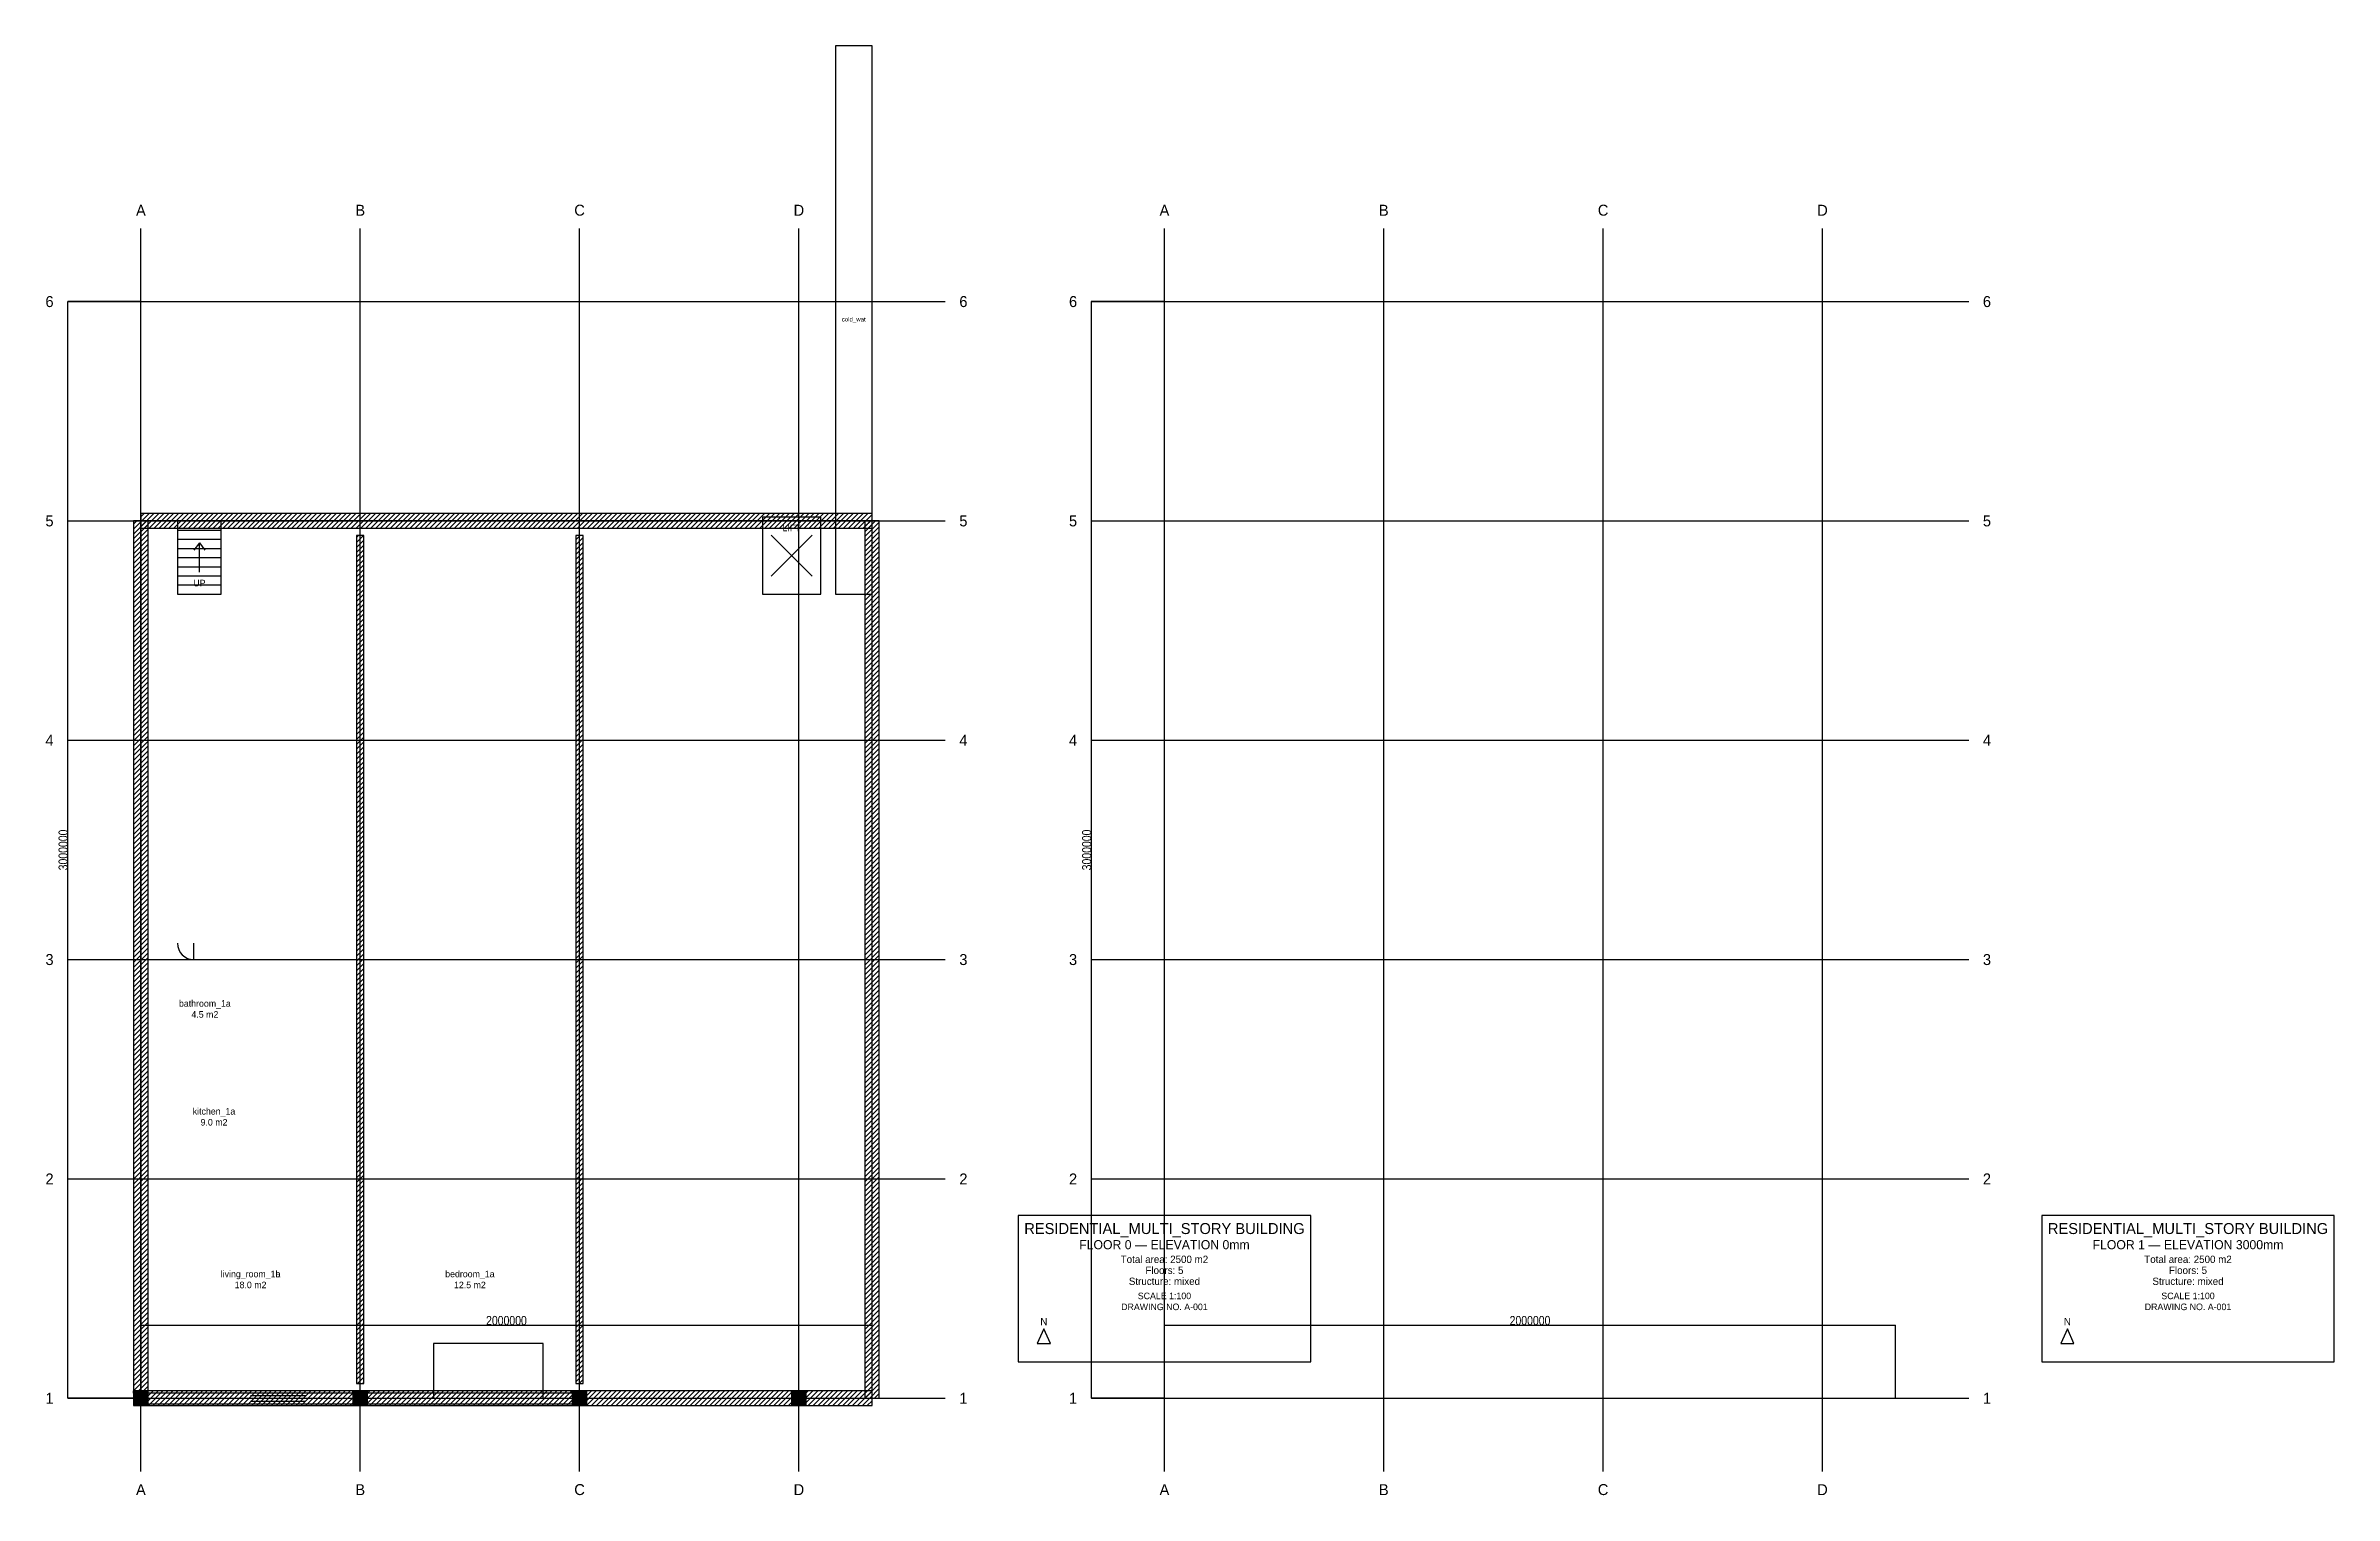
# Model space of a CAD drawing. Header units: millimetres. Extents: x -2602 to 60000, y -2652 to 37000.
import ezdxf

# ---------------------------------------------------------------- set-up
doc = ezdxf.new("R2010")
doc.units = ezdxf.units.MM
for name, color, linetype in [('BALCONIES', 3, 'Continuous'), ('BEAMS', 5, 'Continuous'), ('COLUMNS', 1, 'Continuous'), ('DIMS', 7, 'Continuous'), ('ELEVATOR', 6, 'Continuous'), ('GRID', 8, 'Continuous'), ('HATCH_COLS', 254, 'Continuous'), ('HATCH_WALLS', 8, 'Continuous'), ('MEP', 2, 'Continuous'), ('OPENINGS', 4, 'Continuous'), ('ROOMS', 7, 'Continuous'), ('SLABS', 3, 'Continuous'), ('STAIRS', 6, 'Continuous'), ('TITLE_BLOCK', 7, 'Continuous'), ('WALLS', 1, 'Continuous')]:
    doc.layers.add(name, color=color, linetype=linetype)
doc.styles.add('OpenSansCondensed-Light', font='OpenSansCondensed-Light.ttf')
doc.dimstyles.new('EZDXF', dxfattribs={"dimtxt": 0.25, "dimasz": 0.175, "dimexe": 0.375, "dimexo": 0.125, "dimgap": 0.1, "dimtad": 1, "dimlfac": 100, "dimzin": 12, "dimdsep": 46, "dimtxsty": 'OpenSansCondensed-Light', "dimblk": 'ARCHTICK', "dimcen": 2.5, "dimazin": 3, "dimtfac": 0.5, "dimtmove": 2, "dimatfit": 3})

# ---------------------------------------------------------------- blocks, each defined once
blk = doc.blocks.new('_ARCHTICK')
at = {"color": 0, "linetype": 'BYBLOCK', "const_width": 0.15}
blk.add_lwpolyline([(-0.5, -0.5), (0.5, 0.5)], dxfattribs=at)

msp = doc.modelspace()

# ---------------------------------------------------------------- hatches: boundary and pattern name
at = {"layer": 'HATCH_COLS'}
h = msp.add_hatch(dxfattribs=at)
h.set_pattern_fill('SOLID')
h.paths.add_polyline_path([(-200, -200), (200, -200), (200, 200), (-200, 200)])
h = msp.add_hatch(dxfattribs=at)
h.set_pattern_fill('SOLID')
h.paths.add_polyline_path([(5800, -200), (6200, -200), (6200, 200), (5800, 200)])
h = msp.add_hatch(dxfattribs=at)
h.set_pattern_fill('SOLID')
h.paths.add_polyline_path([(11800, -200), (12200, -200), (12200, 200), (11800, 200)])
h = msp.add_hatch(dxfattribs=at)
h.set_pattern_fill('SOLID')
h.paths.add_polyline_path([(17800, -200), (18200, -200), (18200, 200), (17800, 200)])
at = {"layer": 'HATCH_WALLS'}
h = msp.add_hatch(dxfattribs=at)
h.set_pattern_fill('ANSI31', scale=30)
h.paths.add_polyline_path([(-200, 24000), (-200, 0), (200, 0), (200, 24000)])
h = msp.add_hatch(dxfattribs=at)
h.set_pattern_fill('ANSI31', scale=30)
h.paths.add_polyline_path([(20000, 24200), (0, 24200), (0, 23800), (20000, 23800)])
h = msp.add_hatch(dxfattribs=at)
h.set_pattern_fill('ANSI31', scale=30)
h.paths.add_polyline_path([(20200, 0), (20200, 24000), (19800, 24000), (19800, 0)])
h = msp.add_hatch(dxfattribs=at)
h.set_pattern_fill('ANSI31', scale=30)
h.paths.add_polyline_path([(6100, 400), (6100, 23600), (5900, 23600), (5900, 400)])
h = msp.add_hatch(dxfattribs=at)
h.set_pattern_fill('ANSI31', scale=30)
h.paths.add_polyline_path([(12100, 400), (12100, 23600), (11900, 23600), (11900, 400)])
h = msp.add_hatch(dxfattribs=at)
h.set_pattern_fill('ANSI31', scale=30)
h.paths.add_polyline_path([(0, -200), (20000, -200), (20000, 200), (0, 200)])

# ---------------------------------------------------------------- linework, layer by layer
at = {"layer": 'BALCONIES'}
msp.add_lwpolyline([(8000, 0), (11000, 0), (11000, 1500), (8000, 1500)], close=True, dxfattribs=at)
at = {"layer": 'BEAMS'}
for p, q in [((0, 150), (6000, 150)), ((6000, 150), (12000, 150)), ((0, -150), (6000, -150)), ((6000, -150), (12000, -150))]:
    msp.add_line(p, q, dxfattribs=at)
at = {"layer": 'COLUMNS'}
for points in [[(-200, -200), (200, -200), (200, 200), (-200, 200)], [(5800, -200), (6200, -200), (6200, 200), (5800, 200)], [(11800, -200), (12200, -200), (12200, 200), (11800, 200)], [(17800, -200), (18200, -200), (18200, 200), (17800, 200)]]:
    msp.add_lwpolyline(points, close=True, dxfattribs=at)
at = {"layer": 'ELEVATOR'}
for p, q in [((17240, 22490), (18360, 23610)), ((18360, 22490), (17240, 23610))]:
    msp.add_line(p, q, dxfattribs=at)
msp.add_lwpolyline([(17000, 22000), (18600, 22000), (18600, 24100), (17000, 24100)], close=True, dxfattribs=at)
at = {"layer": 'GRID'}
for p, q in [((0, -2000), (0, 32000)), ((6000, -2000), (6000, 32000)), ((12000, -2000), (12000, 32000)), ((18000, -2000), (18000, 32000)), ((28000, -2000), (28000, 32000)), ((34000, -2000), (34000, 32000)), ((40000, -2000), (40000, 32000)), ((46000, -2000), (46000, 32000)), ((-2000, 30000), (22000, 30000)), ((26000, 30000), (50000, 30000)), ((-2000, 24000), (22000, 24000)), ((26000, 24000), (50000, 24000)), ((-2000, 18000), (22000, 18000)), ((26000, 18000), (50000, 18000)), ((-2000, 12000), (22000, 12000)), ((26000, 12000), (50000, 12000)), ((-2000, 6000), (22000, 6000)), ((26000, 6000), (50000, 6000)), ((-2000, 0), (22000, 0)), ((26000, 0), (50000, 0))]:
    msp.add_line(p, q, dxfattribs=at)
at = {"layer": 'MEP'}
msp.add_lwpolyline([(19000, 22000), (20000, 22000), (20000, 37000), (19000, 37000)], close=True, dxfattribs=at)
at = {"layer": 'OPENINGS'}
for p, q in [((1450, 12000), (1450, 12450)), ((3000, 80), (4500, 80)), ((3000, 0), (4500, 0)), ((3000, -80), (4500, -80))]:
    msp.add_line(p, q, dxfattribs=at)
msp.add_arc((1450, 12450), 450, 180, 270, dxfattribs=at)
at = {"layer": 'SLABS'}
msp.add_lwpolyline([(0, 0), (20000, 0), (20000, 24000), (0, 24000)], close=True, dxfattribs=at)
msp.add_lwpolyline([(0, 0), (20000, 0), (20000, 24000), (0, 24000)], close=True, dxfattribs=at)
at = {"layer": 'STAIRS'}
for p, q in [((1000, 23750), (2200, 23750)), ((1000, 23500), (2200, 23500)), ((1000, 23250), (2200, 23250)), ((1600, 23400), (1450, 23200)), ((1600, 22600), (1600, 23400)), ((1600, 23400), (1750, 23200)), ((1000, 23000), (2200, 23000)), ((1000, 22750), (2200, 22750)), ((1000, 22500), (2200, 22500)), ((1000, 22250), (2200, 22250)), ((1000, 22000), (2200, 22000))]:
    msp.add_line(p, q, dxfattribs=at)
msp.add_lwpolyline([(1000, 22000), (2200, 22000), (2200, 24000), (1000, 24000)], close=True, dxfattribs=at)
at = {"layer": 'TITLE_BLOCK'}
for points in [[(24000, 1000), (32000, 1000), (32000, 5000), (24000, 5000)], [(52000, 1000), (60000, 1000), (60000, 5000), (52000, 5000)], [(24700, 1900), (24520, 1500), (24880, 1500)], [(52700, 1900), (52520, 1500), (52880, 1500)]]:
    msp.add_lwpolyline(points, close=True, dxfattribs=at)
at = {"layer": 'WALLS'}
for points in [[(-200, 24000), (-200, 0), (200, 0), (200, 24000)], [(20000, 24200), (0, 24200), (0, 23800), (20000, 23800)], [(20200, 0), (20200, 24000), (19800, 24000), (19800, 0)], [(6100, 400), (6100, 23600), (5900, 23600), (5900, 400)], [(12100, 400), (12100, 23600), (11900, 23600), (11900, 400)], [(0, -200), (20000, -200), (20000, 200), (0, 200)]]:
    msp.add_lwpolyline(points, close=True, dxfattribs=at)

# ---------------------------------------------------------------- texts
at = {"layer": 'ELEVATOR', "insert": (17800, 23810), "char_height": 180, "attachment_point": 5}
msp.add_mtext('LIFT', dxfattribs=at)
at = {"layer": 'GRID', "char_height": 300, "attachment_point": 5}
for s, insert in [('A', (0, 32500)), ('B', (6000, 32500)), ('C', (12000, 32500)), ('D', (18000, 32500)), ('A', (28000, 32500)), ('B', (34000, 32500)), ('C', (40000, 32500)), ('D', (46000, 32500)), ('6', (-2500, 30000)), ('6', (22500, 30000)), ('6', (25500, 30000)), ('6', (50500, 30000)), ('5', (-2500, 24000)), ('5', (22500, 24000)), ('5', (25500, 24000)), ('5', (50500, 24000)), ('4', (-2500, 18000)), ('4', (22500, 18000)), ('4', (25500, 18000)), ('4', (50500, 18000)), ('3', (-2500, 12000)), ('3', (22500, 12000)), ('3', (25500, 12000)), ('3', (50500, 12000)), ('2', (-2500, 6000)), ('2', (22500, 6000)), ('2', (25500, 6000)), ('2', (50500, 6000)), ('1', (-2500, 0)), ('1', (22500, 0)), ('1', (25500, 0)), ('1', (50500, 0)), ('A', (0, -2500)), ('B', (6000, -2500)), ('C', (12000, -2500)), ('D', (18000, -2500)), ('A', (28000, -2500)), ('B', (34000, -2500)), ('C', (40000, -2500)), ('D', (46000, -2500))]:
    msp.add_mtext(s, dxfattribs=dict(at, insert=insert))
at = {"layer": 'MEP', "insert": (19500, 29500), "char_height": 120, "attachment_point": 5}
msp.add_mtext('cold_wat', dxfattribs=at)
at = {"layer": 'ROOMS', "char_height": 180, "attachment_point": 5}
for s, insert in [('bathroom_1a\\P4.5 m2', (1750, 10650)), ('kitchen_1a\\P9.0 m2', (2000, 7700)), ('living_room_1a\\P18.0 m2', (3000, 3250)), ('living_room_1b\\P18.0 m2', (3000, 3250)), ('bedroom_1a\\P12.5 m2', (9000, 3250))]:
    msp.add_mtext(s, dxfattribs=dict(at, insert=insert))
at = {"layer": 'STAIRS', "insert": (1600, 22300), "char_height": 180, "attachment_point": 5}
msp.add_mtext('UP', dxfattribs=at)
at = {"layer": 'TITLE_BLOCK', "attachment_point": 5}
for s, insert, char_height in [('RESIDENTIAL_MULTI_STORY BUILDING', (28000, 4600), 300), ('RESIDENTIAL_MULTI_STORY BUILDING', (56000, 4600), 300), ('FLOOR 0 — ELEVATION 0mm', (28000, 4200), 250), ('Total area: 2500 m2', (28000, 3800), 200), ('FLOOR 1 — ELEVATION 3000mm', (56000, 4200), 250), ('Total area: 2500 m2', (56000, 3800), 200), ('Structure: mixed', (28000, 3200), 200), ('Floors: 5', (28000, 3500), 200), ('Structure: mixed', (56000, 3200), 200), ('Floors: 5', (56000, 3500), 200), ('DRAWING NO. A-001', (28000, 2500), 180), ('SCALE 1:100', (28000, 2800), 180), ('DRAWING NO. A-001', (56000, 2500), 180), ('SCALE 1:100', (56000, 2800), 180), ('N', (24700, 2100), 200), ('N', (52700, 2100), 200)]:
    msp.add_mtext(s, dxfattribs=dict(at, insert=insert, char_height=char_height))

# ---------------------------------------------------------------- dimensions: what is measured, and where the dimension line sits
at = {"layer": 'DIMS'}
for base, p1, p2 in [((-2000, 0), (0, 0), (0, 30000)), ((26000, 0), (28000, 0), (28000, 30000))]:
    msp.add_linear_dim(base=base, p1=p1, p2=p2, angle=90, dimstyle='EZDXF', override={"dimtxt": 250}, dxfattribs=at).render()
for base, p1, p2 in [((0, 2000), (0, 0), (20000, 0)), ((28000, 2000), (28000, 0), (48000, 0))]:
    msp.add_linear_dim(base=base, p1=p1, p2=p2, dimstyle='EZDXF', override={"dimtxt": 250}, dxfattribs=at).render()

doc.saveas('drawing.dxf')
